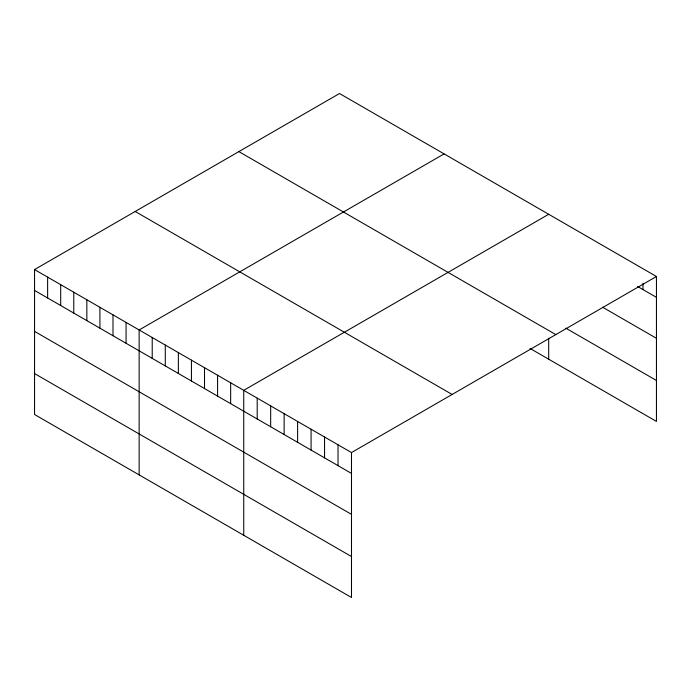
<?xml version="1.0" encoding="UTF-8"?>
<svg xmlns="http://www.w3.org/2000/svg" width="691" height="691" viewBox="0 0 691 691"><rect width="100%" height="100%" fill="white"/><g stroke="black" fill="none" stroke-linecap="round" stroke-linejoin="round"><path stroke-width="1.04" d="M34.55 269.576L351.494 452.562L351.494 597.49L34.55 414.505L34.55 269.576L339.506 93.51L656.45 276.495L656.45 421.424L530.014 348.428M444.097 153.894L139.141 329.961L139.141 474.89M548.689 214.279L243.733 390.346L243.733 535.275M351.494 452.562L656.45 276.495M637.594 286.471L656.45 297.355M602.569 307.193L656.45 338.296M565.748 328.121L656.45 380.482M238.87 151.614L555.814 334.599M135.186 211.472L452.13 394.457M34.55 290.436L351.494 473.421M34.55 331.378L351.494 514.363M34.55 373.563L351.494 556.549M642.984 283.319L642.984 289.581M548.689 338.21L548.689 359.208M338.02 444.788L338.02 465.648M324.554 437.006L324.554 457.865M311.08 429.232L311.08 450.091M297.614 421.45L297.614 442.318M284.139 413.676L284.139 434.535M270.673 405.902L270.673 426.762M257.199 398.12L257.199 418.988M230.656 382.797L230.656 403.656M217.587 375.248L217.587 396.107M204.51 367.698L204.51 388.567M191.433 360.149L191.433 381.017M178.364 352.609L178.364 373.468M165.287 345.059L165.287 365.919M152.219 337.51L152.219 358.37M126.064 322.412L126.064 343.272M112.996 314.863L112.996 335.722M99.919 307.314L99.919 328.182M86.841 299.764L86.841 320.633M73.773 292.224L73.773 313.083M60.696 284.675L60.696 305.534M47.627 277.126L47.627 297.985"/></g></svg>
